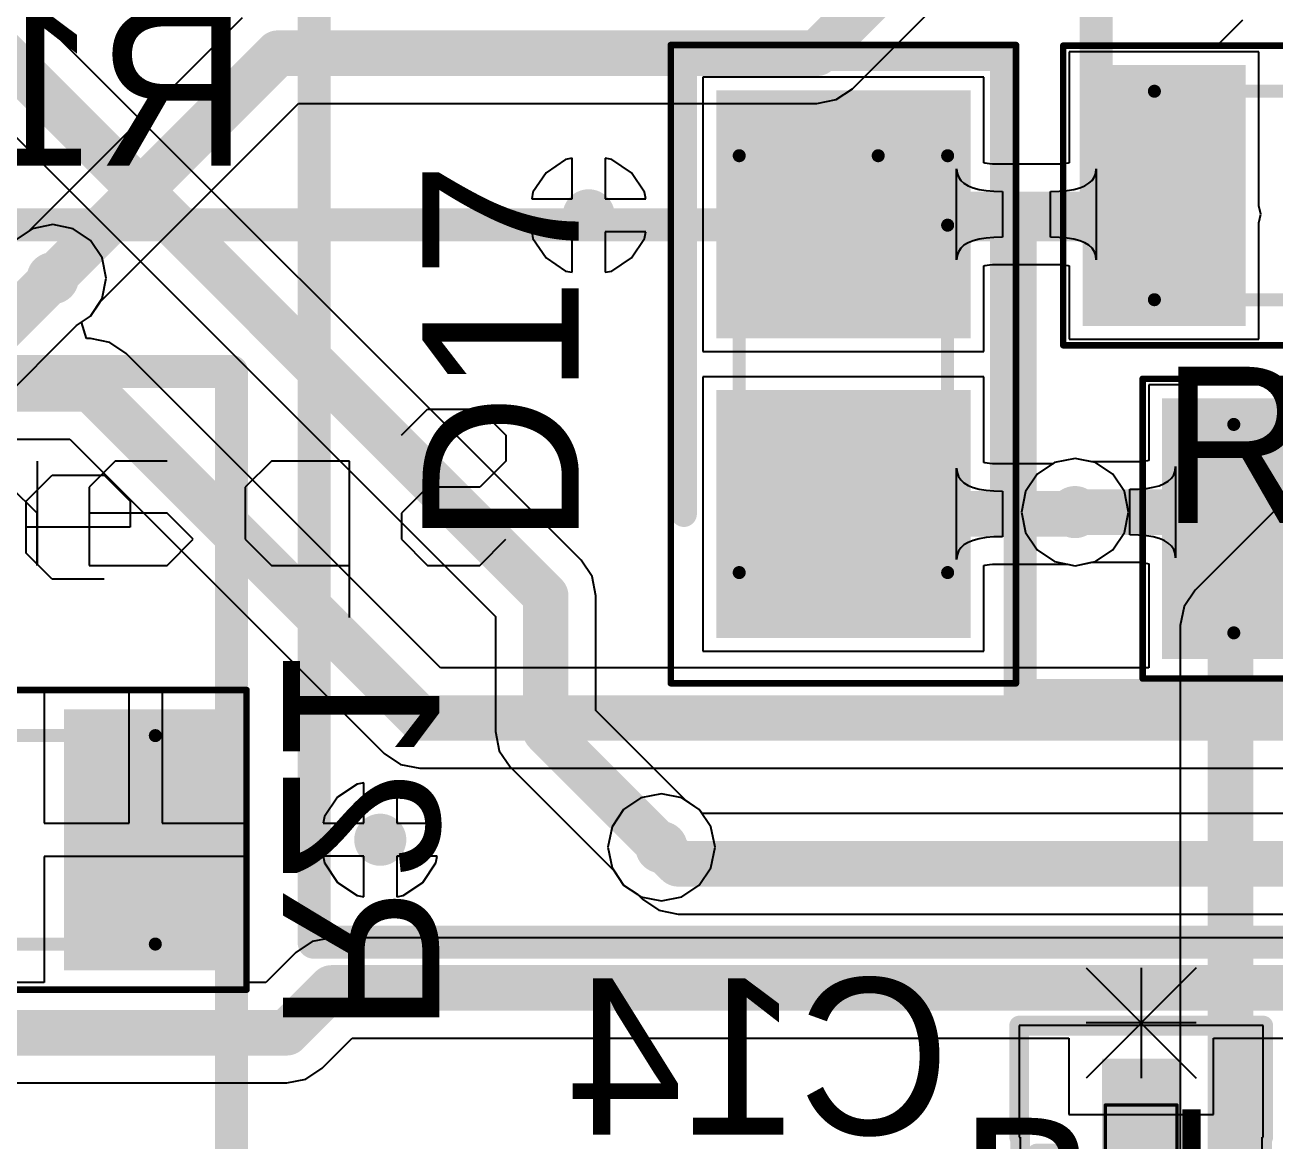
# Model space of a CAD drawing. Header units: millimetres. Extents: x 0.26 to 7.33, y 1.06 to 4.59.
# Drawn here: x 2.4666 to 2.8444, y 3.2312 to 3.5685 of the extents above; entities that cross this region are included whole.
import ezdxf

# ---------------------------------------------------------------- set-up
doc = ezdxf.new("R2010")
doc.units = ezdxf.units.MM
doc.header["$MEASUREMENT"] = 0
for name, color, linetype in [('BottomLayer', 5, 'Continuous'), ('BottomOverlay', 54, 'Continuous'), ('BottomPaste', 16, 'Continuous'), ('BottomSolder', 6, 'Continuous'), ('Mechanical13', 56, 'Continuous'), ('Mechanical15', 56, 'Continuous'), ('Mechanical16', 56, 'Continuous'), ('MultiLayer', 9, 'Continuous'), ('TopLayer', 1, 'Continuous'), ('TopOverlay', 2, 'Continuous'), ('TopPaste', 8, 'Continuous'), ('TopSolder', 216, 'Continuous'), ('ViaHoleLayer', 16, 'Continuous')]:
    doc.layers.add(name, color=color, linetype=linetype)

# ---------------------------------------------------------------- blocks, each defined once
blk = doc.blocks.new('SOD123_B_68')
at = {"layer": 'BottomLayer'}
for points in [[(-0.08979, -0.01183), (-0.04604, -0.01183), (-0.08979, 0.01183), (-0.04604, 0.01183)], [(0.04604, -0.01183), (0.08979, -0.01183), (0.04604, 0.01183), (0.08979, 0.01183)]]:
    blk.add_solid(points, dxfattribs=at)
at = {"layer": 'BottomOverlay'}
for p, q in [((-0.11729, -0.01665), (-0.08396, 0.01667)), ((-0.11729, 0.01667), (-0.08396, -0.01665)), ((-0.10063, 0.01667), (-0.10063, -0.01665)), ((-0.11729, 0.00001), (-0.08396, 0.00001))]:
    blk.add_line(p, q, dxfattribs=at)
at = {"layer": 'BottomOverlay', "const_width": 0.006}
for points in [[(-0.0611, 0.02493), (-0.0611, 0.03157)], [(0.0611, 0.03157), (-0.0611, 0.03157)], [(0.0611, 0.02493), (0.0611, 0.03157)], [(-0.0611, -0.03157), (-0.0611, -0.02493)], [(0.0611, -0.03157), (0.0611, -0.02493)], [(0.0611, -0.03157), (-0.0611, -0.03157)]]:
    blk.add_lwpolyline(points, dxfattribs=at)
at = {"layer": 'BottomOverlay', "const_width": 0.003}
for points in [[(-0.0626, 0.03157, 1), (-0.0596, 0.03157, 1)], [(-0.0626, 0.03157, 1), (-0.0596, 0.03157, 1)], [(0.0596, 0.03157, 1), (0.0626, 0.03157, 1)], [(0.0596, 0.03157, 1), (0.0626, 0.03157, 1)], [(-0.0626, 0.02493, 1), (-0.0596, 0.02493, 1)], [(0.0596, 0.02493, 1), (0.0626, 0.02493, 1)], [(-0.0626, -0.02493, 1), (-0.0596, -0.02493, 1)], [(0.0596, -0.02493, 1), (0.0626, -0.02493, 1)], [(-0.0626, -0.03157, 1), (-0.0596, -0.03157, 1)], [(-0.0626, -0.03157, 1), (-0.0596, -0.03157, 1)], [(0.0596, -0.03157, 1), (0.0626, -0.03157, 1)], [(0.0596, -0.03157, 1), (0.0626, -0.03157, 1)]]:
    blk.add_lwpolyline(points, format="xyb", close=True, dxfattribs=at)
at = {"layer": 'BottomPaste'}
for points in [[(-0.08979, -0.01183), (-0.04604, -0.01183), (-0.08979, 0.01183), (-0.04604, 0.01183)], [(0.04604, -0.01183), (0.08979, -0.01183), (0.04604, 0.01183), (0.08979, 0.01183)]]:
    blk.add_solid(points, dxfattribs=at)
at = {"layer": 'BottomSolder'}
for points in [[(-0.08979, -0.01183), (-0.04604, -0.01183), (-0.08979, 0.01183), (-0.04604, 0.01183)], [(0.04604, -0.01183), (0.08979, -0.01183), (0.04604, 0.01183), (0.08979, 0.01183)]]:
    blk.add_solid(points, dxfattribs=at)
at = {"layer": 'Mechanical13'}
for p, q in [((-0.0586, -0.01665), (-0.02528, 0.01667)), ((-0.0586, 0.01667), (-0.02528, -0.01665)), ((-0.04194, 0.01667), (-0.04194, -0.01665)), ((-0.0586, 0.00001), (-0.02528, 0.00001))]:
    blk.add_line(p, q, dxfattribs=at)
at = {"layer": 'Mechanical13', "const_width": 0.001}
for points in [[(-0.0561, 0.01329), (-0.04281, 0.02657)], [(0.0561, 0.02657), (-0.0561, 0.02657)], [(-0.0561, -0.02657), (-0.0561, 0.02657)], [(0.0561, -0.02657), (0.0561, 0.02657)], [(-0.07579, -0.01083), (-0.07579, 0.01083)], [(-0.0561, 0.01083), (-0.07579, 0.01083)], [(-0.0561, -0.01083), (-0.0561, 0.01083)], [(0.0561, -0.01083), (0.0561, 0.01083)], [(0.07579, 0.01083), (0.0561, 0.01083)], [(0.07579, -0.01083), (0.07579, 0.01083)], [(-0.0561, -0.01083), (-0.07579, -0.01083)], [(0.07579, -0.01083), (0.0561, -0.01083)], [(-0.04281, -0.02657), (-0.0561, -0.01329)], [(0.0561, -0.02657), (-0.0561, -0.02657)]]:
    blk.add_lwpolyline(points, dxfattribs=at)
at = {"layer": 'Mechanical13', "const_width": 0.0005}
for points in [[(-0.05635, 0.02657, 1), (-0.05585, 0.02657, 1)], [(-0.05635, 0.02657, 1), (-0.05585, 0.02657, 1)], [(-0.04306, 0.02657, 1), (-0.04256, 0.02657, 1)], [(0.05585, 0.02657, 1), (0.05635, 0.02657, 1)], [(0.05585, 0.02657, 1), (0.05635, 0.02657, 1)], [(-0.05635, 0.01329, 1), (-0.05585, 0.01329, 1)], [(-0.07604, 0.01083, 1), (-0.07554, 0.01083, 1)], [(-0.07604, 0.01083, 1), (-0.07554, 0.01083, 1)], [(-0.05635, 0.01083, 1), (-0.05585, 0.01083, 1)], [(-0.05635, 0.01083, 1), (-0.05585, 0.01083, 1)], [(0.05585, 0.01083, 1), (0.05635, 0.01083, 1)], [(0.05585, 0.01083, 1), (0.05635, 0.01083, 1)], [(0.07554, 0.01083, 1), (0.07604, 0.01083, 1)], [(0.07554, 0.01083, 1), (0.07604, 0.01083, 1)], [(-0.07604, -0.01083, 1), (-0.07554, -0.01083, 1)], [(-0.07604, -0.01083, 1), (-0.07554, -0.01083, 1)], [(-0.05635, -0.01083, 1), (-0.05585, -0.01083, 1)], [(-0.05635, -0.01083, 1), (-0.05585, -0.01083, 1)], [(0.05585, -0.01083, 1), (0.05635, -0.01083, 1)], [(0.05585, -0.01083, 1), (0.05635, -0.01083, 1)], [(0.07554, -0.01083, 1), (0.07604, -0.01083, 1)], [(0.07554, -0.01083, 1), (0.07604, -0.01083, 1)], [(-0.05635, -0.01329, 1), (-0.05585, -0.01329, 1)], [(-0.05635, -0.02657, 1), (-0.05585, -0.02657, 1)], [(-0.05635, -0.02657, 1), (-0.05585, -0.02657, 1)], [(-0.04306, -0.02657, 1), (-0.04256, -0.02657, 1)], [(0.05585, -0.02657, 1), (0.05635, -0.02657, 1)], [(0.05585, -0.02657, 1), (0.05635, -0.02657, 1)]]:
    blk.add_lwpolyline(points, format="xyb", close=True, dxfattribs=at)
at = {"layer": 'Mechanical15'}
for p, q in [((-0.0661, 0.03687), (-0.09979, 0.03687)), ((-0.09979, 0.03687), (-0.09979, -0.03687)), ((-0.0661, 0.03657), (-0.0661, 0.03687)), ((0.0661, 0.03657), (-0.0661, 0.03657)), ((0.09979, 0.03687), (0.0661, 0.03687)), ((0.0661, 0.03687), (0.0661, 0.03657)), ((0.09979, -0.03687), (0.09979, 0.03687)), ((-0.09979, -0.03687), (-0.0661, -0.03687)), ((-0.0661, -0.03687), (-0.0661, -0.03657)), ((-0.0661, -0.03657), (0.0661, -0.03657)), ((0.0661, -0.03657), (0.0661, -0.03687)), ((0.0661, -0.03687), (0.09979, -0.03687))]:
    blk.add_line(p, q, dxfattribs=at)
at = {"layer": 'Mechanical15', "const_width": 0.006}
for points in [[(-0.09979, -0.03687), (-0.09979, 0.03687)], [(-0.0661, 0.03687), (-0.09979, 0.03687)], [(-0.0661, 0.03657), (-0.0661, 0.03687)], [(0.0661, 0.03657), (-0.0661, 0.03657)], [(0.09979, 0.03687), (0.0661, 0.03687)], [(0.0661, 0.03657), (0.0661, 0.03687)], [(0.09979, -0.03687), (0.09979, 0.03687)], [(-0.0661, -0.03687), (-0.09979, -0.03687)], [(-0.0661, -0.03687), (-0.0661, -0.03657)], [(0.0661, -0.03657), (-0.0661, -0.03657)], [(0.0661, -0.03687), (0.0661, -0.03657)], [(0.09979, -0.03687), (0.0661, -0.03687)]]:
    blk.add_lwpolyline(points, dxfattribs=at)
at = {"layer": 'Mechanical15', "const_width": 0.003}
for points in [[(-0.10129, 0.03687, 1), (-0.09829, 0.03687, 1)], [(-0.10129, 0.03687, 1), (-0.09829, 0.03687, 1)], [(-0.0676, 0.03687, 1), (-0.0646, 0.03687, 1)], [(-0.0676, 0.03687, 1), (-0.0646, 0.03687, 1)], [(-0.0676, 0.03657, 1), (-0.0646, 0.03657, 1)], [(-0.0676, 0.03657, 1), (-0.0646, 0.03657, 1)], [(0.0646, 0.03687, 1), (0.0676, 0.03687, 1)], [(0.0646, 0.03687, 1), (0.0676, 0.03687, 1)], [(0.0646, 0.03657, 1), (0.0676, 0.03657, 1)], [(0.0646, 0.03657, 1), (0.0676, 0.03657, 1)], [(0.09829, 0.03687, 1), (0.10129, 0.03687, 1)], [(0.09829, 0.03687, 1), (0.10129, 0.03687, 1)], [(-0.10129, -0.03687, 1), (-0.09829, -0.03687, 1)], [(-0.10129, -0.03687, 1), (-0.09829, -0.03687, 1)], [(-0.0676, -0.03657, 1), (-0.0646, -0.03657, 1)], [(-0.0676, -0.03657, 1), (-0.0646, -0.03657, 1)], [(-0.0676, -0.03687, 1), (-0.0646, -0.03687, 1)], [(-0.0676, -0.03687, 1), (-0.0646, -0.03687, 1)], [(0.0646, -0.03657, 1), (0.0676, -0.03657, 1)], [(0.0646, -0.03657, 1), (0.0676, -0.03657, 1)], [(0.0646, -0.03687, 1), (0.0676, -0.03687, 1)], [(0.0646, -0.03687, 1), (0.0676, -0.03687, 1)], [(0.09829, -0.03687, 1), (0.10129, -0.03687, 1)], [(0.09829, -0.03687, 1), (0.10129, -0.03687, 1)]]:
    blk.add_lwpolyline(points, format="xyb", close=True, dxfattribs=at)
blk = doc.blocks.new('LEDC3216X120NRED_73')
at = {"layer": 'Mechanical15', "const_width": 0.00394}
for points in [[(-0.06299, 0.01051), (-0.04201, 0.0315)], [(-0.06299, -0.0315), (-0.06299, 0.0315)], [(0.06299, 0.0315), (-0.06299, 0.0315)], [(0.06299, -0.0315), (0.06299, 0.0315)], [(0.06299, -0.0315), (-0.06299, -0.0315)]]:
    blk.add_lwpolyline(points, dxfattribs=at)
at = {"layer": 'Mechanical15', "const_width": 0.00197}
for points in [[(-0.06398, 0.0315, 1), (-0.06201, 0.0315, 1)], [(-0.06398, 0.0315, 1), (-0.06201, 0.0315, 1)], [(-0.04299, 0.0315, 1), (-0.04102, 0.0315, 1)], [(0.06201, 0.0315, 1), (0.06398, 0.0315, 1)], [(0.06201, 0.0315, 1), (0.06398, 0.0315, 1)], [(-0.06398, 0.01051, 1), (-0.06201, 0.01051, 1)], [(-0.06398, -0.0315, 1), (-0.06201, -0.0315, 1)], [(-0.06398, -0.0315, 1), (-0.06201, -0.0315, 1)], [(0.06201, -0.0315, 1), (0.06398, -0.0315, 1)], [(0.06201, -0.0315, 1), (0.06398, -0.0315, 1)]]:
    blk.add_lwpolyline(points, format="xyb", close=True, dxfattribs=at)
at = {"layer": 'Mechanical16', "const_width": 0.00197}
for points in [[(-0.09646, -0.05217), (-0.09646, 0.05217)], [(0.09646, 0.05217), (-0.09646, 0.05217)], [(0.09646, -0.05217), (0.09646, 0.05217)], [(0.09646, -0.05217), (-0.09646, -0.05217)]]:
    blk.add_lwpolyline(points, dxfattribs=at)
at = {"layer": 'Mechanical16', "const_width": 0.000984}
for points in [[(-0.09695, 0.05217, 1), (-0.09596, 0.05217, 1)], [(-0.09695, 0.05217, 1), (-0.09596, 0.05217, 1)], [(0.09596, 0.05217, 1), (0.09695, 0.05217, 1)], [(0.09596, 0.05217, 1), (0.09695, 0.05217, 1)], [(-0.09695, -0.05217, 1), (-0.09596, -0.05217, 1)], [(-0.09695, -0.05217, 1), (-0.09596, -0.05217, 1)], [(0.09596, -0.05217, 1), (0.09695, -0.05217, 1)], [(0.09596, -0.05217, 1), (0.09695, -0.05217, 1)]]:
    blk.add_lwpolyline(points, format="xyb", close=True, dxfattribs=at)
at = {"layer": 'TopLayer'}
for points in [[(-0.01181, -0.03445), (-0.01181, 0.03445), (-0.07874, -0.03445), (-0.07874, 0.03445)], [(0.07874, -0.03445), (0.07874, 0.03445), (0.01181, -0.03445), (0.01181, 0.03445)]]:
    blk.add_solid(points, dxfattribs=at)
at = {"layer": 'TopOverlay', "const_width": 0.00787}
for points in [[(-0.09252, -0.04823), (-0.09252, 0.04823)], [(0.04528, 0.04823), (-0.09252, 0.04823)], [(0.04528, -0.04823), (-0.09252, -0.04823)]]:
    blk.add_lwpolyline(points, dxfattribs=at)
at = {"layer": 'TopOverlay', "const_width": 0.00394}
for points in [[(-0.09449, 0.04823, 1), (-0.09055, 0.04823, 1)], [(-0.09449, 0.04823, 1), (-0.09055, 0.04823, 1)], [(0.04331, 0.04823, 1), (0.04724, 0.04823, 1)], [(-0.09449, -0.04823, 1), (-0.09055, -0.04823, 1)], [(-0.09449, -0.04823, 1), (-0.09055, -0.04823, 1)], [(0.04331, -0.04823, 1), (0.04724, -0.04823, 1)]]:
    blk.add_lwpolyline(points, format="xyb", close=True, dxfattribs=at)
at = {"layer": 'TopPaste'}
for points in [[(-0.01181, -0.03445), (-0.01181, 0.03445), (-0.07874, -0.03445), (-0.07874, 0.03445)], [(0.07874, -0.03445), (0.07874, 0.03445), (0.01181, -0.03445), (0.01181, 0.03445)]]:
    blk.add_solid(points, dxfattribs=at)
at = {"layer": 'TopSolder'}
for points in [[(-0.00781, -0.03845), (-0.00781, 0.03845), (-0.08274, -0.03845), (-0.08274, 0.03845)], [(0.08274, -0.03845), (0.08274, 0.03845), (0.00781, -0.03845), (0.00781, 0.03845)]]:
    blk.add_solid(points, dxfattribs=at)
blk = doc.blocks.new('RESC3216X60N_B_110')
at = {"layer": 'BottomLayer'}
for points in [[(-0.07972, 0.03543), (-0.07972, -0.03543), (-0.03839, 0.03543), (-0.03839, -0.03543)], [(0.03839, 0.03543), (0.03839, -0.03543), (0.07972, 0.03543), (0.07972, -0.03543)]]:
    blk.add_solid(points, dxfattribs=at)
at = {"layer": 'BottomOverlay', "const_width": 0.00787}
blk.add_lwpolyline([(0, 0.02756), (0, -0.02756)], dxfattribs=at)
at = {"layer": 'BottomOverlay', "const_width": 0.00394}
for points in [[(-0.00197, 0.02756, 1), (0.00197, 0.02756, 1)], [(-0.00197, -0.02756, 1), (0.00197, -0.02756, 1)]]:
    blk.add_lwpolyline(points, format="xyb", close=True, dxfattribs=at)
at = {"layer": 'BottomPaste'}
for points in [[(-0.07972, 0.03543), (-0.07972, -0.03543), (-0.03839, 0.03543), (-0.03839, -0.03543)], [(0.03839, 0.03543), (0.03839, -0.03543), (0.07972, 0.03543), (0.07972, -0.03543)]]:
    blk.add_solid(points, dxfattribs=at)
at = {"layer": 'BottomSolder'}
for points in [[(-0.08372, 0.03943), (-0.08372, -0.03943), (-0.03439, 0.03943), (-0.03439, -0.03943)], [(0.03439, 0.03943), (0.03439, -0.03943), (0.08372, 0.03943), (0.08372, -0.03943)]]:
    blk.add_solid(points, dxfattribs=at)
at = {"layer": 'Mechanical15', "const_width": 0.00394}
for points in [[(-0.06201, 0.0315), (-0.06201, -0.0315)], [(0.06201, 0.0315), (-0.06201, 0.0315)], [(0.06201, 0.0315), (0.06201, -0.0315)], [(0.06201, -0.0315), (-0.06201, -0.0315)]]:
    blk.add_lwpolyline(points, dxfattribs=at)
at = {"layer": 'Mechanical15', "const_width": 0.00197}
for points in [[(-0.06299, 0.0315, 1), (-0.06102, 0.0315, 1)], [(-0.06299, 0.0315, 1), (-0.06102, 0.0315, 1)], [(0.06102, 0.0315, 1), (0.06299, 0.0315, 1)], [(0.06102, 0.0315, 1), (0.06299, 0.0315, 1)], [(-0.06299, -0.0315, 1), (-0.06102, -0.0315, 1)], [(-0.06299, -0.0315, 1), (-0.06102, -0.0315, 1)], [(0.06102, -0.0315, 1), (0.06299, -0.0315, 1)], [(0.06102, -0.0315, 1), (0.06299, -0.0315, 1)]]:
    blk.add_lwpolyline(points, format="xyb", close=True, dxfattribs=at)
at = {"layer": 'Mechanical16', "const_width": 0.00197}
for points in [[(-0.08957, 0.04528), (-0.08957, -0.04528)], [(0.08957, 0.04528), (-0.08957, 0.04528)], [(0.08957, 0.04528), (0.08957, -0.04528)], [(0.08957, -0.04528), (-0.08957, -0.04528)]]:
    blk.add_lwpolyline(points, dxfattribs=at)
at = {"layer": 'Mechanical16', "const_width": 0.000984}
for points in [[(-0.09006, 0.04528, 1), (-0.08907, 0.04528, 1)], [(-0.09006, 0.04528, 1), (-0.08907, 0.04528, 1)], [(0.08907, 0.04528, 1), (0.09006, 0.04528, 1)], [(0.08907, 0.04528, 1), (0.09006, 0.04528, 1)], [(-0.09006, -0.04528, 1), (-0.08907, -0.04528, 1)], [(-0.09006, -0.04528, 1), (-0.08907, -0.04528, 1)], [(0.08907, -0.04528, 1), (0.09006, -0.04528, 1)], [(0.08907, -0.04528, 1), (0.09006, -0.04528, 1)]]:
    blk.add_lwpolyline(points, format="xyb", close=True, dxfattribs=at)
blk = doc.blocks.new('RESC3216X60N_118')
at = {"layer": 'Mechanical15', "const_width": 0.00394}
for points in [[(-0.06201, 0.0315), (-0.06201, -0.0315)], [(0.06201, 0.0315), (-0.06201, 0.0315)], [(0.06201, 0.0315), (0.06201, -0.0315)], [(0.06201, -0.0315), (-0.06201, -0.0315)]]:
    blk.add_lwpolyline(points, dxfattribs=at)
at = {"layer": 'Mechanical15', "const_width": 0.00197}
for points in [[(-0.06299, 0.0315, 1), (-0.06102, 0.0315, 1)], [(-0.06299, 0.0315, 1), (-0.06102, 0.0315, 1)], [(0.06102, 0.0315, 1), (0.06299, 0.0315, 1)], [(0.06102, 0.0315, 1), (0.06299, 0.0315, 1)], [(-0.06299, -0.0315, 1), (-0.06102, -0.0315, 1)], [(-0.06299, -0.0315, 1), (-0.06102, -0.0315, 1)], [(0.06102, -0.0315, 1), (0.06299, -0.0315, 1)], [(0.06102, -0.0315, 1), (0.06299, -0.0315, 1)]]:
    blk.add_lwpolyline(points, format="xyb", close=True, dxfattribs=at)
at = {"layer": 'Mechanical16', "const_width": 0.00197}
for points in [[(-0.08957, 0.04528), (-0.08957, -0.04528)], [(0.08957, 0.04528), (-0.08957, 0.04528)], [(0.08957, 0.04528), (0.08957, -0.04528)], [(0.08957, -0.04528), (-0.08957, -0.04528)]]:
    blk.add_lwpolyline(points, dxfattribs=at)
at = {"layer": 'Mechanical16', "const_width": 0.000984}
for points in [[(-0.09006, 0.04528, 1), (-0.08907, 0.04528, 1)], [(-0.09006, 0.04528, 1), (-0.08907, 0.04528, 1)], [(0.08907, 0.04528, 1), (0.09006, 0.04528, 1)], [(0.08907, 0.04528, 1), (0.09006, 0.04528, 1)], [(-0.09006, -0.04528, 1), (-0.08907, -0.04528, 1)], [(-0.09006, -0.04528, 1), (-0.08907, -0.04528, 1)], [(0.08907, -0.04528, 1), (0.09006, -0.04528, 1)], [(0.08907, -0.04528, 1), (0.09006, -0.04528, 1)]]:
    blk.add_lwpolyline(points, format="xyb", close=True, dxfattribs=at)
at = {"layer": 'TopLayer'}
for points in [[(-0.03839, -0.03543), (-0.03839, 0.03543), (-0.07972, -0.03543), (-0.07972, 0.03543)], [(0.07972, -0.03543), (0.07972, 0.03543), (0.03839, -0.03543), (0.03839, 0.03543)]]:
    blk.add_solid(points, dxfattribs=at)
at = {"layer": 'TopOverlay', "const_width": 0.00787}
blk.add_lwpolyline([(0, 0.02756), (0, -0.02756)], dxfattribs=at)
at = {"layer": 'TopOverlay', "const_width": 0.00394}
for points in [[(-0.00197, 0.02756, 1), (0.00197, 0.02756, 1)], [(-0.00197, -0.02756, 1), (0.00197, -0.02756, 1)]]:
    blk.add_lwpolyline(points, format="xyb", close=True, dxfattribs=at)
at = {"layer": 'TopPaste'}
for points in [[(-0.03839, -0.03543), (-0.03839, 0.03543), (-0.07972, -0.03543), (-0.07972, 0.03543)], [(0.07972, -0.03543), (0.07972, 0.03543), (0.03839, -0.03543), (0.03839, 0.03543)]]:
    blk.add_solid(points, dxfattribs=at)
at = {"layer": 'TopSolder'}
for points in [[(-0.03439, -0.03943), (-0.03439, 0.03943), (-0.08372, -0.03943), (-0.08372, 0.03943)], [(0.08372, -0.03943), (0.08372, 0.03943), (0.03439, -0.03943), (0.03439, 0.03943)]]:
    blk.add_solid(points, dxfattribs=at)
blk = doc.blocks.new('RESC3216X60N_B_119')
at = {"layer": 'BottomLayer'}
for points in [[(-0.07972, 0.03543), (-0.07972, -0.03543), (-0.03839, 0.03543), (-0.03839, -0.03543)], [(0.03839, 0.03543), (0.03839, -0.03543), (0.07972, 0.03543), (0.07972, -0.03543)]]:
    blk.add_solid(points, dxfattribs=at)
at = {"layer": 'BottomOverlay', "const_width": 0.00787}
blk.add_lwpolyline([(0, -0.02756), (0, 0.02756)], dxfattribs=at)
at = {"layer": 'BottomOverlay', "const_width": 0.00394}
for points in [[(-0.00197, 0.02756, 1), (0.00197, 0.02756, 1)], [(-0.00197, -0.02756, 1), (0.00197, -0.02756, 1)]]:
    blk.add_lwpolyline(points, format="xyb", close=True, dxfattribs=at)
at = {"layer": 'BottomPaste'}
for points in [[(-0.07972, 0.03543), (-0.07972, -0.03543), (-0.03839, 0.03543), (-0.03839, -0.03543)], [(0.03839, 0.03543), (0.03839, -0.03543), (0.07972, 0.03543), (0.07972, -0.03543)]]:
    blk.add_solid(points, dxfattribs=at)
at = {"layer": 'BottomSolder'}
for points in [[(-0.08372, 0.03943), (-0.08372, -0.03943), (-0.03439, 0.03943), (-0.03439, -0.03943)], [(0.03439, 0.03943), (0.03439, -0.03943), (0.08372, 0.03943), (0.08372, -0.03943)]]:
    blk.add_solid(points, dxfattribs=at)
at = {"layer": 'Mechanical15', "const_width": 0.00394}
for points in [[(-0.06201, -0.0315), (-0.06201, 0.0315)], [(-0.06201, 0.0315), (0.06201, 0.0315)], [(0.06201, -0.0315), (0.06201, 0.0315)], [(-0.06201, -0.0315), (0.06201, -0.0315)]]:
    blk.add_lwpolyline(points, dxfattribs=at)
at = {"layer": 'Mechanical15', "const_width": 0.00197}
for points in [[(-0.06299, 0.0315, 1), (-0.06102, 0.0315, 1)], [(-0.06299, 0.0315, 1), (-0.06102, 0.0315, 1)], [(0.06102, 0.0315, 1), (0.06299, 0.0315, 1)], [(0.06102, 0.0315, 1), (0.06299, 0.0315, 1)], [(-0.06299, -0.0315, 1), (-0.06102, -0.0315, 1)], [(-0.06299, -0.0315, 1), (-0.06102, -0.0315, 1)], [(0.06102, -0.0315, 1), (0.06299, -0.0315, 1)], [(0.06102, -0.0315, 1), (0.06299, -0.0315, 1)]]:
    blk.add_lwpolyline(points, format="xyb", close=True, dxfattribs=at)
at = {"layer": 'Mechanical16', "const_width": 0.00197}
for points in [[(-0.08957, -0.04528), (-0.08957, 0.04528)], [(-0.08957, 0.04528), (0.08957, 0.04528)], [(0.08957, -0.04528), (0.08957, 0.04528)], [(-0.08957, -0.04528), (0.08957, -0.04528)]]:
    blk.add_lwpolyline(points, dxfattribs=at)
at = {"layer": 'Mechanical16', "const_width": 0.000984}
for points in [[(-0.09006, 0.04528, 1), (-0.08907, 0.04528, 1)], [(-0.09006, 0.04528, 1), (-0.08907, 0.04528, 1)], [(0.08907, 0.04528, 1), (0.09006, 0.04528, 1)], [(0.08907, 0.04528, 1), (0.09006, 0.04528, 1)], [(-0.09006, -0.04528, 1), (-0.08907, -0.04528, 1)], [(-0.09006, -0.04528, 1), (-0.08907, -0.04528, 1)], [(0.08907, -0.04528, 1), (0.09006, -0.04528, 1)], [(0.08907, -0.04528, 1), (0.09006, -0.04528, 1)]]:
    blk.add_lwpolyline(points, format="xyb", close=True, dxfattribs=at)

msp = doc.modelspace()

# ---------------------------------------------------------------- linework, layer by layer
at = {"layer": 'BottomLayer'}
for p, q in [((2.71673, 3.54927), (2.78373, 3.61627)), ((2.53227, 3.57073), (2.46783, 3.5063)), ((2.71181, 3.54597), (2.71673, 3.54927)), ((2.4893, 3.48483), (2.54929, 3.54482)), ((2.54929, 3.54482), (2.706, 3.54482)), ((2.706, 3.54482), (2.71181, 3.54597)), ((2.63003, 3.52784), (2.62411, 3.52389)), ((2.632, 3.52823), (2.63003, 3.52784)), ((2.632, 3.516), (2.632, 3.52823)), ((2.64397, 3.52784), (2.642, 3.52823)), ((2.642, 3.52823), (2.642, 3.516)), ((2.64989, 3.52389), (2.64397, 3.52784)), ((2.62411, 3.52389), (2.62016, 3.51797)), ((2.65384, 3.51797), (2.64989, 3.52389)), ((2.62016, 3.51797), (2.61977, 3.516)), ((2.65423, 3.516), (2.65384, 3.51797)), ((2.61977, 3.516), (2.632, 3.516)), ((2.642, 3.516), (2.65423, 3.516)), ((2.46783, 3.5063), (2.46356, 3.50344)), ((2.632, 3.506), (2.61977, 3.506)), ((2.61977, 3.506), (2.62016, 3.50403)), ((2.62016, 3.50403), (2.62411, 3.49811)), ((2.632, 3.49377), (2.632, 3.506)), ((2.65423, 3.506), (2.642, 3.506)), ((2.642, 3.506), (2.642, 3.49377)), ((2.64989, 3.49811), (2.65384, 3.50403)), ((2.65384, 3.50403), (2.65423, 3.506)), ((2.62411, 3.49811), (2.63003, 3.49416)), ((2.64397, 3.49416), (2.64989, 3.49811)), ((2.63003, 3.49416), (2.632, 3.49377)), ((2.642, 3.49377), (2.64397, 3.49416)), ((2.48644, 3.48056), (2.4893, 3.48483)), ((2.48369, 3.47872), (2.48644, 3.48056)), ((2.48521, 3.47372), (2.48369, 3.47872)), ((2.48646, 3.47372), (2.48521, 3.47372)), ((2.49227, 3.47256), (2.48646, 3.47372)), ((2.4972, 3.46927), (2.49227, 3.47256)), ((2.59223, 3.37424), (2.4972, 3.46927)), ((2.86361, 3.45973), (2.80628, 3.45973)), ((2.80628, 3.45973), (2.80628, 3.43689)), ((2.08982, 3.44335), (2.48018, 3.44335)), ((2.48018, 3.44335), (2.5752, 3.34833)), ((2.77781, 3.43625), (2.77256, 3.43274)), ((2.784, 3.43748), (2.77781, 3.43625)), ((2.78905, 3.43648), (2.784, 3.43748)), ((2.80362, 3.43648), (2.78905, 3.43648)), ((2.80455, 3.43656), (2.80362, 3.43648)), ((2.80591, 3.43679), (2.80455, 3.43656)), ((2.80628, 3.43689), (2.80591, 3.43679)), ((2.81426, 3.43377), (2.8144, 3.43508)), ((2.8144, 3.43508), (2.8144, 3.40752)), ((2.77256, 3.43274), (2.76905, 3.42749)), ((2.81219, 3.43067), (2.81316, 3.43156)), ((2.81316, 3.43156), (2.81384, 3.4326)), ((2.81384, 3.4326), (2.81426, 3.43377)), ((2.76905, 3.42749), (2.76782, 3.4213)), ((2.80062, 3.42819), (2.80323, 3.42826)), ((2.80062, 3.41441), (2.80062, 3.42819)), ((2.80323, 3.42826), (2.80558, 3.42846)), ((2.80558, 3.42846), (2.80764, 3.42881)), ((2.80764, 3.42881), (2.80944, 3.42929)), ((2.80944, 3.42929), (2.81095, 3.42991)), ((2.81095, 3.42991), (2.81219, 3.43067)), ((2.76782, 3.4213), (2.76905, 3.41511)), ((2.76905, 3.41511), (2.77256, 3.40985)), ((2.80323, 3.41434), (2.80062, 3.41441)), ((2.80558, 3.41413), (2.80323, 3.41434)), ((2.80764, 3.41379), (2.80558, 3.41413)), ((2.80944, 3.41331), (2.80764, 3.41379)), ((2.81095, 3.41269), (2.80944, 3.41331)), ((2.81219, 3.41193), (2.81095, 3.41269)), ((2.81316, 3.41103), (2.81219, 3.41193)), ((2.77256, 3.40985), (2.77781, 3.40635)), ((2.81384, 3.41), (2.81316, 3.41103)), ((2.81426, 3.40883), (2.81384, 3.41)), ((2.8144, 3.40752), (2.81426, 3.40883)), ((2.77781, 3.40635), (2.784, 3.40511)), ((2.784, 3.40511), (2.78905, 3.40612)), ((2.78905, 3.40612), (2.80362, 3.40612)), ((2.80362, 3.40612), (2.80455, 3.40604)), ((2.80455, 3.40604), (2.80591, 3.40581)), ((2.80591, 3.40581), (2.80628, 3.40571)), ((2.80628, 3.40571), (2.80628, 3.37424)), ((2.80628, 3.37424), (2.59223, 3.37424)), ((2.49806, 3.36768), (2.47239, 3.36768)), ((2.47239, 3.36768), (2.47239, 3.32724)), ((2.49806, 3.32724), (2.49806, 3.36768)), ((2.53372, 3.36768), (2.50806, 3.36768)), ((2.50806, 3.36768), (2.50806, 3.32724)), ((2.53372, 3.32724), (2.53372, 3.36768)), ((2.5752, 3.34833), (2.58013, 3.34504)), ((2.58013, 3.34504), (2.58594, 3.34388)), ((2.58594, 3.34388), (2.98446, 3.34388)), ((2.56703, 3.33911), (2.56111, 3.33516)), ((2.569, 3.3395), (2.56703, 3.33911)), ((2.569, 3.32727), (2.569, 3.3395)), ((2.58097, 3.33911), (2.579, 3.3395)), ((2.579, 3.3395), (2.579, 3.32727)), ((2.58689, 3.33516), (2.58097, 3.33911)), ((2.56111, 3.33516), (2.55716, 3.32925)), ((2.59084, 3.32925), (2.58689, 3.33516)), ((2.65281, 3.33495), (2.64756, 3.33144)), ((2.659, 3.33618), (2.65281, 3.33495)), ((2.66519, 3.33495), (2.659, 3.33618)), ((2.67044, 3.33144), (2.66519, 3.33495)), ((2.55716, 3.32925), (2.55677, 3.32727)), ((2.59123, 3.32727), (2.59084, 3.32925)), ((2.64756, 3.33144), (2.64405, 3.32619)), ((2.67129, 3.33018), (2.67044, 3.33144)), ((2.95995, 3.33018), (2.67129, 3.33018)), ((2.47239, 3.32724), (2.49806, 3.32724)), ((2.50806, 3.32724), (2.53372, 3.32724)), ((2.55677, 3.32727), (2.569, 3.32727)), ((2.579, 3.32727), (2.59123, 3.32727)), ((2.64405, 3.32619), (2.64282, 3.32)), ((2.64282, 3.32), (2.64405, 3.31381)), ((2.50306, 3.31724), (2.47239, 3.31724)), ((2.47239, 3.31724), (2.47239, 3.27912)), ((2.53372, 3.31724), (2.50306, 3.31724)), ((2.53372, 3.27912), (2.53372, 3.31724)), ((2.569, 3.31727), (2.55677, 3.31727)), ((2.55677, 3.31727), (2.55716, 3.3153)), ((2.55716, 3.3153), (2.56111, 3.30939)), ((2.569, 3.30504), (2.569, 3.31727)), ((2.59123, 3.31727), (2.579, 3.31727)), ((2.579, 3.31727), (2.579, 3.30504)), ((2.58689, 3.30939), (2.59084, 3.3153)), ((2.59084, 3.3153), (2.59123, 3.31727)), ((2.64405, 3.31381), (2.64756, 3.30856)), ((2.56111, 3.30939), (2.56703, 3.30544)), ((2.58097, 3.30544), (2.58689, 3.30939)), ((2.64756, 3.30856), (2.65183, 3.3057)), ((2.56703, 3.30544), (2.569, 3.30504)), ((2.579, 3.30504), (2.58097, 3.30544)), ((2.65183, 3.3057), (2.65326, 3.30427)), ((2.65326, 3.30427), (2.65327, 3.30427)), ((2.65327, 3.30427), (2.65819, 3.30097)), ((2.65819, 3.30097), (2.664, 3.29982)), ((2.664, 3.29982), (2.664, 3.29982)), ((2.664, 3.29982), (2.95995, 3.29982)), ((2.55344, 3.29151), (2.54852, 3.28821)), ((2.55925, 3.29266), (2.55344, 3.29151)), ((3.32106, 3.29266), (2.55925, 3.29266)), ((2.55925, 3.29266), (2.55925, 3.29266)), ((2.54852, 3.28821), (2.53942, 3.27912)), ((2.54852, 3.28821), (2.54852, 3.28821)), ((2.47239, 3.27912), (2.46235, 3.27912)), ((2.53942, 3.27912), (2.53372, 3.27912)), ((2.55644, 3.2532), (2.56554, 3.2623)), ((2.56554, 3.2623), (2.78217, 3.2623)), ((2.78217, 3.2623), (2.78217, 3.23921)), ((2.82583, 3.23921), (2.82583, 3.2623)), ((2.82583, 3.2623), (3.07011, 3.2623)), ((2.55152, 3.24991), (2.55644, 3.2532)), ((2.54571, 3.24876), (2.55152, 3.24991)), ((2.45958, 3.24876), (2.54571, 3.24876)), ((2.78217, 3.23921), (2.804, 3.23921)), ((2.804, 3.23921), (2.82583, 3.23921))]:
    msp.add_line(p, q, dxfattribs=at)
at = {"layer": 'BottomLayer', "const_width": 0.01378}
for points in [[(2.706, 3.56), (2.773, 3.627)], [(2.475, 3.492), (2.543, 3.56)], [(2.543, 3.56), (2.706, 3.56)], [(2.08354, 3.45854), (2.48646, 3.45854)], [(2.48646, 3.45854), (2.58594, 3.35906)], [(2.784, 3.4213), (2.82994, 3.4213)], [(2.82994, 3.4213), (2.83494, 3.4163)], [(2.83494, 3.4163), (2.8553, 3.4163)], [(2.58594, 3.35906), (2.98843, 3.35906)], [(2.659, 3.32), (2.664, 3.315)], [(2.664, 3.315), (2.965, 3.315)], [(2.54571, 3.26394), (2.55925, 3.27748)], [(2.55925, 3.27748), (3.64948, 3.27748)], [(2.45606, 3.26394), (2.54571, 3.26394)]]:
    msp.add_lwpolyline(points, dxfattribs=at)
at = {"layer": 'BottomLayer'}
for points, const_width in [([(2.53956, 3.56, 1), (2.54644, 3.56, 1)], 0.00689), ([(2.53956, 3.56, 1), (2.54644, 3.56, 1)], 0.00689), ([(2.70256, 3.56, 1), (2.70944, 3.56, 1)], 0.00689), ([(2.70256, 3.56, 1), (2.70944, 3.56, 1)], 0.00689), ([(2.63306, 3.511, 1), (2.64094, 3.511, 1)], 0.00787), ([(2.47106, 3.492, 1), (2.47894, 3.492, 1)], 0.00787), ([(2.47156, 3.492, 1), (2.47844, 3.492, 1)], 0.00689), ([(2.48302, 3.45854, 1), (2.48991, 3.45854, 1)], 0.00689), ([(2.48302, 3.45854, 1), (2.48991, 3.45854, 1)], 0.00689), ([(2.78006, 3.4213, 1), (2.78794, 3.4213, 1)], 0.00787), ([(2.78056, 3.4213, 1), (2.78744, 3.4213, 1)], 0.00689), ([(2.8265, 3.4213, 1), (2.83339, 3.4213, 1)], 0.00689), ([(2.8265, 3.4213, 1), (2.83339, 3.4213, 1)], 0.00689), ([(2.8315, 3.4163, 1), (2.83839, 3.4163, 1)], 0.00689), ([(2.8315, 3.4163, 1), (2.83839, 3.4163, 1)], 0.00689), ([(2.58249, 3.35906, 1), (2.58938, 3.35906, 1)], 0.00689), ([(2.58249, 3.35906, 1), (2.58938, 3.35906, 1)], 0.00689), ([(2.57006, 3.32227, 1), (2.57794, 3.32227, 1)], 0.00787), ([(2.65506, 3.32, 1), (2.66294, 3.32, 1)], 0.00787), ([(2.65556, 3.32, 1), (2.66244, 3.32, 1)], 0.00689), ([(2.66056, 3.315, 1), (2.66744, 3.315, 1)], 0.00689), ([(2.66056, 3.315, 1), (2.66744, 3.315, 1)], 0.00689), ([(2.55581, 3.27748, 1), (2.5627, 3.27748, 1)], 0.00689), ([(2.55581, 3.27748, 1), (2.5627, 3.27748, 1)], 0.00689), ([(2.54226, 3.26394, 1), (2.54915, 3.26394, 1)], 0.00689), ([(2.54226, 3.26394, 1), (2.54915, 3.26394, 1)], 0.00689)]:
    msp.add_lwpolyline(points, format="xyb", close=True, dxfattribs=dict(at, const_width=const_width))
at = {"layer": 'BottomOverlay'}
for p, q in [((2.58044, 3.44455), (2.58831, 3.45243)), ((2.58831, 3.45243), (2.60406, 3.45243)), ((2.60406, 3.45243), (2.61193, 3.44455)), ((2.61193, 3.44455), (2.61193, 3.43668)), ((2.47024, 3.43668), (2.47024, 3.4052)), ((2.49386, 3.43668), (2.48598, 3.42881)), ((2.5096, 3.43668), (2.49386, 3.43668)), ((2.54108, 3.43668), (2.53321, 3.42881)), ((2.5647, 3.43668), (2.54108, 3.43668)), ((2.5647, 3.38945), (2.5647, 3.43668)), ((2.61193, 3.43668), (2.60406, 3.42881)), ((2.47024, 3.42094), (2.46237, 3.42881)), ((2.48598, 3.42881), (2.48598, 3.4052)), ((2.53321, 3.42881), (2.53321, 3.41307)), ((2.58831, 3.42881), (2.58044, 3.42094)), ((2.60406, 3.42881), (2.58831, 3.42881)), ((2.47024, 3.4052), (2.47024, 3.42094)), ((2.5096, 3.42094), (2.48598, 3.42094)), ((2.51747, 3.41307), (2.5096, 3.42094)), ((2.58044, 3.42094), (2.58044, 3.41307)), ((2.5096, 3.4052), (2.51747, 3.41307)), ((2.53321, 3.41307), (2.54108, 3.4052)), ((2.58044, 3.41307), (2.58831, 3.4052)), ((2.60406, 3.4052), (2.61193, 3.41307)), ((2.48598, 3.4052), (2.5096, 3.4052)), ((2.54108, 3.4052), (2.5647, 3.4052)), ((2.58831, 3.4052), (2.60406, 3.4052))]:
    msp.add_line(p, q, dxfattribs=at)
at = {"layer": 'BottomOverlay', "const_width": 0.01}
for points in [[(2.79042, 3.50811), (2.79042, 3.99811)], [(2.32042, 3.50811), (2.79042, 3.50811)], [(2.76739, 3.45315), (2.76739, 3.503)], [(2.76739, 3.36583), (2.76739, 3.47327)], [(2.76739, 3.36217), (2.76739, 3.45315)], [(2.76739, 3.36583), (2.87483, 3.36583)], [(2.76739, 3.36217), (2.82274, 3.36217)], [(2.82274, 3.36217), (3.39739, 3.36217)]]:
    msp.add_lwpolyline(points, dxfattribs=at)
at = {"layer": 'BottomOverlay', "const_width": 0.005}
for points in [[(2.78792, 3.50811, 1), (2.79292, 3.50811, 1)], [(2.78792, 3.50811, 1), (2.79292, 3.50811, 1)], [(2.76489, 3.503, 1), (2.76989, 3.503, 1)], [(2.76489, 3.47327, 1), (2.76989, 3.47327, 1)], [(2.76489, 3.45315, 1), (2.76989, 3.45315, 1)], [(2.76489, 3.45315, 1), (2.76989, 3.45315, 1)], [(2.76489, 3.36583, 1), (2.76989, 3.36583, 1)], [(2.76489, 3.36583, 1), (2.76989, 3.36583, 1)], [(2.76489, 3.36217, 1), (2.76989, 3.36217, 1)], [(2.76489, 3.36217, 1), (2.76989, 3.36217, 1)], [(2.82024, 3.36217, 1), (2.82524, 3.36217, 1)], [(2.82024, 3.36217, 1), (2.82524, 3.36217, 1)]]:
    msp.add_lwpolyline(points, format="xyb", close=True, dxfattribs=at)
at = {"layer": 'MultiLayer', "const_width": 0.00787}
for points in [[(2.63306, 3.511, 1), (2.64094, 3.511, 1)], [(2.47106, 3.492, 1), (2.47894, 3.492, 1)], [(2.78006, 3.4213, 1), (2.78794, 3.4213, 1)], [(2.57006, 3.32227, 1), (2.57794, 3.32227, 1)], [(2.65506, 3.32, 1), (2.66294, 3.32, 1)]]:
    msp.add_lwpolyline(points, format="xyb", close=True, dxfattribs=at)
at = {"layer": 'TopLayer'}
for p, q in [((2.18171, 3.81682), (2.60882, 3.38971)), ((2.63473, 3.40673), (2.31756, 3.72391)), ((2.83961, 3.56043), (2.78228, 3.56043)), ((2.78228, 3.56043), (2.78228, 3.52689)), ((2.83961, 3.51387), (2.83961, 3.56043)), ((2.75645, 3.55276), (2.67155, 3.55276)), ((2.67155, 3.55276), (2.67155, 3.46983)), ((2.75645, 3.52687), (2.75645, 3.55276)), ((2.63003, 3.52784), (2.62411, 3.52389)), ((2.632, 3.52823), (2.63003, 3.52784)), ((2.632, 3.516), (2.632, 3.52823)), ((2.64397, 3.52784), (2.642, 3.52823)), ((2.642, 3.52823), (2.642, 3.516)), ((2.64989, 3.52389), (2.64397, 3.52784)), ((2.75674, 3.52679), (2.75645, 3.52687)), ((2.75813, 3.52656), (2.75674, 3.52679)), ((2.75907, 3.52648), (2.75813, 3.52656)), ((2.77962, 3.52648), (2.75907, 3.52648)), ((2.78055, 3.52656), (2.77962, 3.52648)), ((2.78191, 3.52679), (2.78055, 3.52656)), ((2.78228, 3.52689), (2.78191, 3.52679)), ((2.62411, 3.52389), (2.62016, 3.51797)), ((2.65384, 3.51797), (2.64989, 3.52389)), ((2.74821, 3.49752), (2.74821, 3.52508)), ((2.74821, 3.52508), (2.74835, 3.52377)), ((2.74835, 3.52377), (2.74876, 3.5226)), ((2.74876, 3.5226), (2.74946, 3.52156)), ((2.74946, 3.52156), (2.75043, 3.52067)), ((2.78819, 3.52067), (2.78916, 3.52156)), ((2.78916, 3.52156), (2.78984, 3.5226)), ((2.78984, 3.5226), (2.79026, 3.52377)), ((2.79026, 3.52377), (2.7904, 3.52508)), ((2.7904, 3.52508), (2.7904, 3.49752)), ((2.62016, 3.51797), (2.61977, 3.516)), ((2.65423, 3.516), (2.65384, 3.51797)), ((2.75043, 3.52067), (2.75168, 3.51991)), ((2.75168, 3.51991), (2.75321, 3.51929)), ((2.75321, 3.51929), (2.75502, 3.51881)), ((2.75502, 3.51881), (2.7571, 3.51846)), ((2.7571, 3.51846), (2.75947, 3.51826)), ((2.75947, 3.51826), (2.76211, 3.51819)), ((2.76211, 3.51819), (2.76211, 3.50441)), ((2.77662, 3.51819), (2.77923, 3.51826)), ((2.77662, 3.50441), (2.77662, 3.51819)), ((2.77923, 3.51826), (2.78158, 3.51846)), ((2.78158, 3.51846), (2.78364, 3.51881)), ((2.78364, 3.51881), (2.78544, 3.51929)), ((2.78544, 3.51929), (2.78695, 3.51991)), ((2.78695, 3.51991), (2.78819, 3.52067)), ((2.61977, 3.516), (2.632, 3.516)), ((2.642, 3.516), (2.65423, 3.516)), ((2.84013, 3.5113), (2.83961, 3.51387)), ((2.83961, 3.50872), (2.84013, 3.5113)), ((2.46881, 3.50695), (2.46356, 3.50344)), ((2.475, 3.50819), (2.46881, 3.50695)), ((2.48119, 3.50695), (2.475, 3.50819)), ((2.48644, 3.50344), (2.48119, 3.50695)), ((2.83961, 3.47357), (2.83961, 3.50872)), ((2.48995, 3.49819), (2.48644, 3.50344)), ((2.632, 3.506), (2.61977, 3.506)), ((2.61977, 3.506), (2.62016, 3.50403)), ((2.62016, 3.50403), (2.62411, 3.49811)), ((2.632, 3.49377), (2.632, 3.506)), ((2.65423, 3.506), (2.642, 3.506)), ((2.642, 3.506), (2.642, 3.49377)), ((2.64989, 3.49811), (2.65384, 3.50403)), ((2.65384, 3.50403), (2.65423, 3.506)), ((2.75168, 3.50269), (2.75043, 3.50193)), ((2.75321, 3.50331), (2.75168, 3.50269)), ((2.75502, 3.50379), (2.75321, 3.50331)), ((2.7571, 3.50413), (2.75502, 3.50379)), ((2.75947, 3.50434), (2.7571, 3.50413)), ((2.76211, 3.50441), (2.75947, 3.50434)), ((2.77923, 3.50434), (2.77662, 3.50441)), ((2.78158, 3.50413), (2.77923, 3.50434)), ((2.78364, 3.50379), (2.78158, 3.50413)), ((2.78544, 3.50331), (2.78364, 3.50379)), ((2.78695, 3.50269), (2.78544, 3.50331)), ((2.78819, 3.50193), (2.78695, 3.50269)), ((2.74835, 3.49883), (2.74821, 3.49752)), ((2.74876, 3.5), (2.74835, 3.49883)), ((2.74946, 3.50103), (2.74876, 3.5)), ((2.75043, 3.50193), (2.74946, 3.50103)), ((2.78916, 3.50103), (2.78819, 3.50193)), ((2.78984, 3.5), (2.78916, 3.50103)), ((2.79026, 3.49883), (2.78984, 3.5)), ((2.7904, 3.49752), (2.79026, 3.49883)), ((2.49119, 3.492), (2.48995, 3.49819)), ((2.62411, 3.49811), (2.63003, 3.49416)), ((2.64397, 3.49416), (2.64989, 3.49811)), ((2.75645, 3.49573), (2.75674, 3.49581)), ((2.75645, 3.46983), (2.75645, 3.49573)), ((2.75674, 3.49581), (2.75813, 3.49604)), ((2.75813, 3.49604), (2.75907, 3.49612)), ((2.75907, 3.49612), (2.77962, 3.49612)), ((2.77962, 3.49612), (2.78055, 3.49604)), ((2.78055, 3.49604), (2.78191, 3.49581)), ((2.78191, 3.49581), (2.78228, 3.49571)), ((2.78228, 3.49571), (2.78228, 3.47357)), ((2.48995, 3.48581), (2.49119, 3.492)), ((2.63003, 3.49416), (2.632, 3.49377)), ((2.642, 3.49377), (2.64397, 3.49416)), ((2.48644, 3.48056), (2.48995, 3.48581)), ((2.48217, 3.4777), (2.48644, 3.48056)), ((2.45818, 3.45371), (2.48217, 3.4777)), ((2.78228, 3.47357), (2.83961, 3.47357)), ((2.67155, 3.46983), (2.75645, 3.46983)), ((2.75645, 3.46221), (2.67155, 3.46221)), ((2.67155, 3.46221), (2.67155, 3.37928)), ((2.75645, 3.43632), (2.75645, 3.46221)), ((2.88225, 3.45972), (2.82027, 3.39773)), ((2.75674, 3.43624), (2.75645, 3.43632)), ((2.75813, 3.43601), (2.75674, 3.43624)), ((2.75907, 3.43593), (2.75813, 3.43601)), ((2.77732, 3.43593), (2.75907, 3.43593)), ((2.77781, 3.43625), (2.77732, 3.43593)), ((2.784, 3.43748), (2.77781, 3.43625)), ((2.79019, 3.43625), (2.784, 3.43748)), ((2.79544, 3.43274), (2.79019, 3.43625)), ((2.74821, 3.40697), (2.74821, 3.43453)), ((2.74821, 3.43453), (2.74835, 3.43322)), ((2.74835, 3.43322), (2.74876, 3.43205)), ((2.74876, 3.43205), (2.74946, 3.43101)), ((2.74946, 3.43101), (2.75043, 3.43012)), ((2.79895, 3.42749), (2.79544, 3.43274)), ((2.75043, 3.43012), (2.75168, 3.42936)), ((2.75168, 3.42936), (2.75321, 3.42874)), ((2.75321, 3.42874), (2.75502, 3.42826)), ((2.75502, 3.42826), (2.7571, 3.42791)), ((2.7571, 3.42791), (2.75947, 3.42771)), ((2.75947, 3.42771), (2.76211, 3.42764)), ((2.76211, 3.42764), (2.76211, 3.41386)), ((2.80018, 3.4213), (2.79895, 3.42749)), ((2.79895, 3.41511), (2.80018, 3.4213)), ((2.75168, 3.41214), (2.75043, 3.41138)), ((2.75321, 3.41276), (2.75168, 3.41214)), ((2.75502, 3.41324), (2.75321, 3.41276)), ((2.7571, 3.41358), (2.75502, 3.41324)), ((2.75947, 3.41379), (2.7571, 3.41358)), ((2.76211, 3.41386), (2.75947, 3.41379)), ((2.79544, 3.40985), (2.79895, 3.41511)), ((2.74835, 3.40828), (2.74821, 3.40697)), ((2.74876, 3.40945), (2.74835, 3.40828)), ((2.74946, 3.41048), (2.74876, 3.40945)), ((2.75043, 3.41138), (2.74946, 3.41048)), ((2.79019, 3.40635), (2.79544, 3.40985)), ((2.63803, 3.40181), (2.63473, 3.40673)), ((2.75645, 3.40518), (2.75674, 3.40526)), ((2.75645, 3.37928), (2.75645, 3.40518)), ((2.75674, 3.40526), (2.75813, 3.40548)), ((2.75813, 3.40548), (2.75907, 3.40557)), ((2.75907, 3.40557), (2.78173, 3.40557)), ((2.78173, 3.40557), (2.784, 3.40511)), ((2.784, 3.40511), (2.79019, 3.40635)), ((2.63918, 3.396), (2.63803, 3.40181)), ((2.82027, 3.39773), (2.81697, 3.39281)), ((2.63918, 3.36129), (2.63918, 3.396)), ((2.60882, 3.38971), (2.60882, 3.355)), ((2.81697, 3.39281), (2.81582, 3.387)), ((2.81582, 3.387), (2.81582, 3.19529)), ((2.67155, 3.37928), (2.75645, 3.37928)), ((2.66617, 3.3343), (2.63918, 3.36129)), ((2.60882, 3.355), (2.60997, 3.34919)), ((2.60997, 3.34919), (2.61327, 3.34427)), ((2.61327, 3.34427), (2.6447, 3.31283)), ((2.56703, 3.33911), (2.56111, 3.33516)), ((2.569, 3.3395), (2.56703, 3.33911)), ((2.569, 3.32727), (2.569, 3.3395)), ((2.58097, 3.33911), (2.579, 3.3395)), ((2.579, 3.3395), (2.579, 3.32727)), ((2.58689, 3.33516), (2.58097, 3.33911)), ((2.56111, 3.33516), (2.55716, 3.32925)), ((2.59084, 3.32925), (2.58689, 3.33516)), ((2.67044, 3.33144), (2.66617, 3.3343)), ((2.55716, 3.32925), (2.55677, 3.32727)), ((2.59123, 3.32727), (2.59084, 3.32925)), ((2.67395, 3.32619), (2.67044, 3.33144)), ((2.55677, 3.32727), (2.569, 3.32727)), ((2.579, 3.32727), (2.59123, 3.32727)), ((2.67518, 3.32), (2.67395, 3.32619)), ((2.67395, 3.31381), (2.67518, 3.32)), ((2.569, 3.31727), (2.55677, 3.31727)), ((2.55677, 3.31727), (2.55716, 3.3153)), ((2.55716, 3.3153), (2.56111, 3.30939)), ((2.569, 3.30504), (2.569, 3.31727)), ((2.59123, 3.31727), (2.579, 3.31727)), ((2.579, 3.31727), (2.579, 3.30504)), ((2.58689, 3.30939), (2.59084, 3.3153)), ((2.59084, 3.3153), (2.59123, 3.31727)), ((2.67044, 3.30856), (2.67395, 3.31381)), ((2.6447, 3.31283), (2.64756, 3.30856)), ((2.56111, 3.30939), (2.56703, 3.30544)), ((2.58097, 3.30544), (2.58689, 3.30939)), ((2.64756, 3.30856), (2.65281, 3.30505)), ((2.66519, 3.30505), (2.67044, 3.30856)), ((2.56703, 3.30544), (2.569, 3.30504)), ((2.579, 3.30504), (2.58097, 3.30544)), ((2.65281, 3.30505), (2.659, 3.30382)), ((2.659, 3.30382), (2.66519, 3.30505))]:
    msp.add_line(p, q, dxfattribs=at)
at = {"layer": 'TopLayer', "const_width": 0.01378}
for points in [[(2.188, 3.832), (2.624, 3.396)], [(2.81294, 3.5113), (2.82294, 3.5213)], [(2.714, 3.5113), (2.82494, 3.5113)], [(2.443, 3.46), (2.475, 3.492)], [(2.831, 3.387), (2.89, 3.446)], [(2.714, 3.42075), (2.78345, 3.42075)], [(2.78345, 3.42075), (2.784, 3.4213)], [(2.624, 3.355), (2.624, 3.396)], [(2.831, 3.189), (2.831, 3.387)], [(2.624, 3.355), (2.659, 3.32)]]:
    msp.add_lwpolyline(points, dxfattribs=at)
at = {"layer": 'TopLayer'}
for points, const_width in [([(2.8195, 3.5213, 1), (2.82639, 3.5213, 1)], 0.00689), ([(2.63306, 3.511, 1), (2.64094, 3.511, 1)], 0.00787), ([(2.71056, 3.5113, 1), (2.71744, 3.5113, 1)], 0.00689), ([(2.8095, 3.5113, 1), (2.81639, 3.5113, 1)], 0.00689), ([(2.8215, 3.5113, 1), (2.82839, 3.5113, 1)], 0.00689), ([(2.47106, 3.492, 1), (2.47894, 3.492, 1)], 0.00787), ([(2.47156, 3.492, 1), (2.47844, 3.492, 1)], 0.00689), ([(2.71056, 3.42075, 1), (2.71744, 3.42075, 1)], 0.00689), ([(2.78006, 3.4213, 1), (2.78794, 3.4213, 1)], 0.00787), ([(2.78, 3.42075, 1), (2.78689, 3.42075, 1)], 0.00689), ([(2.78, 3.42075, 1), (2.78689, 3.42075, 1)], 0.00689), ([(2.78056, 3.4213, 1), (2.78744, 3.4213, 1)], 0.00689), ([(2.62056, 3.396, 1), (2.62744, 3.396, 1)], 0.00689), ([(2.62056, 3.396, 1), (2.62744, 3.396, 1)], 0.00689), ([(2.82756, 3.387, 1), (2.83444, 3.387, 1)], 0.00689), ([(2.82756, 3.387, 1), (2.83444, 3.387, 1)], 0.00689), ([(2.62056, 3.355, 1), (2.62744, 3.355, 1)], 0.00689), ([(2.62056, 3.355, 1), (2.62744, 3.355, 1)], 0.00689), ([(2.57006, 3.32227, 1), (2.57794, 3.32227, 1)], 0.00787), ([(2.65506, 3.32, 1), (2.66294, 3.32, 1)], 0.00787), ([(2.65556, 3.32, 1), (2.66244, 3.32, 1)], 0.00689)]:
    msp.add_lwpolyline(points, format="xyb", close=True, dxfattribs=dict(at, const_width=const_width))
at = {"layer": 'TopOverlay'}
for p, q in [((2.82689, 3.56226), (2.83476, 3.57013)), ((2.81902, 3.56226), (2.82689, 3.56226)), ((2.46692, 3.42461), (2.47479, 3.43249)), ((2.47479, 3.43249), (2.49053, 3.43249)), ((2.49053, 3.43249), (2.4984, 3.42461)), ((2.46692, 3.40887), (2.46692, 3.42461)), ((2.4984, 3.42461), (2.4984, 3.41674)), ((2.4984, 3.41674), (2.46692, 3.41674)), ((2.47479, 3.401), (2.46692, 3.40887)), ((2.49053, 3.401), (2.47479, 3.401))]:
    msp.add_line(p, q, dxfattribs=at)
at = {"layer": 'TopOverlay', "const_width": 0.01}
for points in [[(2.554, 3.2913), (2.554, 3.6413)], [(2.03782, 3.46378), (2.48416, 3.46378)], [(2.469, 3.46378), (2.529, 3.46378)], [(2.529, 2.98362), (2.529, 3.46378)], [(2.554, 3.2913), (3.12865, 3.2913)]]:
    msp.add_lwpolyline(points, dxfattribs=at)
at = {"layer": 'TopOverlay', "const_width": 0.005}
for points in [[(2.4665, 3.46378, 1), (2.4715, 3.46378, 1)], [(2.48166, 3.46378, 1), (2.48666, 3.46378, 1)], [(2.5265, 3.46378, 1), (2.5315, 3.46378, 1)], [(2.5265, 3.46378, 1), (2.5315, 3.46378, 1)], [(2.5515, 3.2913, 1), (2.5565, 3.2913, 1)], [(2.5515, 3.2913, 1), (2.5565, 3.2913, 1)]]:
    msp.add_lwpolyline(points, format="xyb", close=True, dxfattribs=at)
at = {"layer": 'ViaHoleLayer', "const_width": 0.00591}
for points in [[(2.63405, 3.511, 1), (2.63995, 3.511, 1)], [(2.47205, 3.492, 1), (2.47795, 3.492, 1)], [(2.78105, 3.4213, 1), (2.78695, 3.4213, 1)], [(2.57105, 3.32227, 1), (2.57695, 3.32227, 1)], [(2.65605, 3.32, 1), (2.66195, 3.32, 1)]]:
    msp.add_lwpolyline(points, format="xyb", close=True, dxfattribs=at)

# ---------------------------------------------------------------- block references
for name, p, rotation in [('LEDC3216X120NRED_73', (2.714, 3.46602), 270), ('RESC3216X60N_118', (2.87, 3.517), 180), ('RESC3216X60N_B_110', (2.444, 3.32224), 180), ('SOD123_B_68', (2.804, 3.1663), 270)]:
    msp.add_blockref(name, p, dxfattribs=dict(rotation=rotation))
msp.add_blockref('RESC3216X60N_B_119', (2.894, 3.4163))

# ---------------------------------------------------------------- texts
at = {"layer": 'BottomOverlay', "text_generation_flag": 2}
for s, p in [('R15', (2.534, 3.526)), ('C14', (2.74622, 3.23317))]:
    msp.add_text(s, height=0.047244, dxfattribs=at).set_placement(p)
msp.add_text('R21', height=0.047244, rotation=270, dxfattribs=at).set_placement((2.54459, 3.26346))
at = {"layer": 'TopOverlay'}
msp.add_text('D17', height=0.047244, rotation=90, dxfattribs=at).set_placement((2.634, 3.4113))
for s, p in [('R31', (2.81, 3.418)), ('Brk', (2.749, 3.191))]:
    msp.add_text(s, height=0.047244, dxfattribs=at).set_placement(p)

doc.saveas('drawing.dxf')
